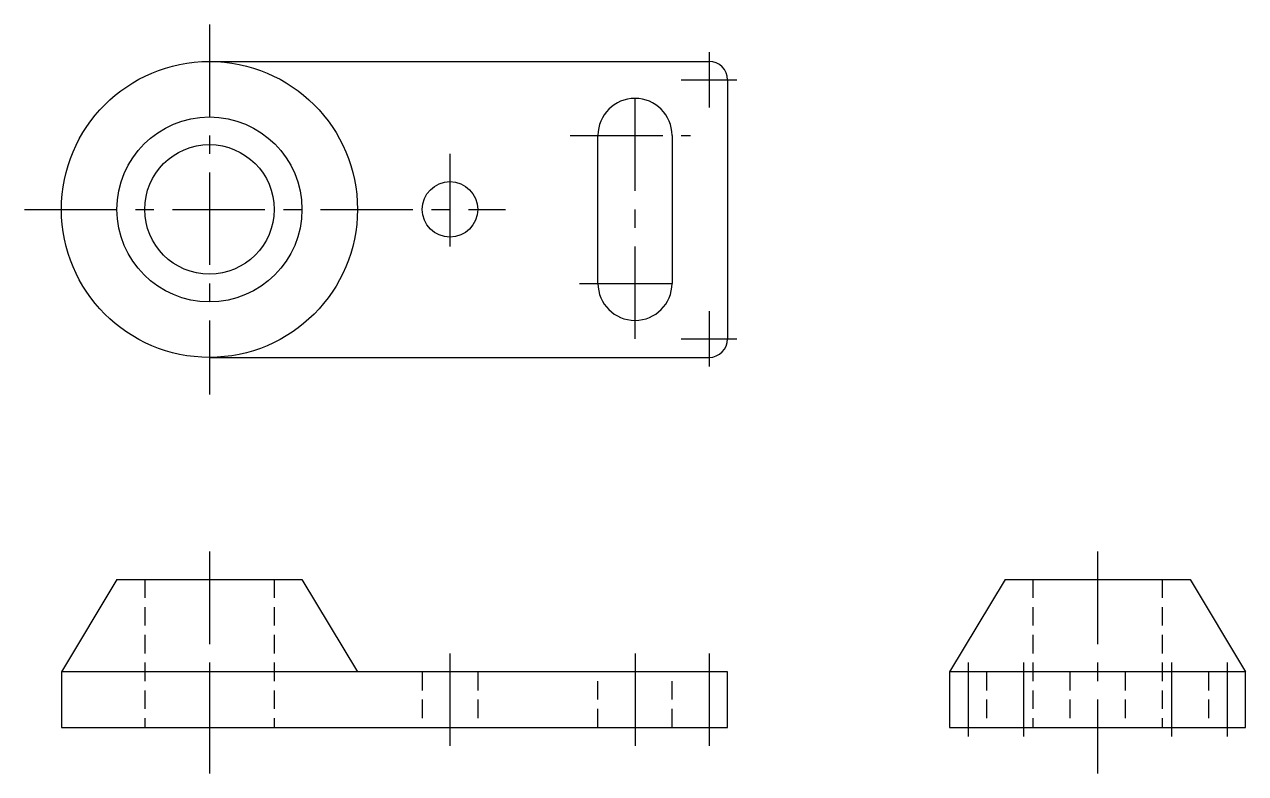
# Model space of a CAD drawing. Header units: inches. Extents: x 4.5 to 21, y 8.4 to 18.5.
import ezdxf

# ---------------------------------------------------------------- set-up
doc = ezdxf.new("R2010")
doc.units = ezdxf.units.IN
doc.header["$MEASUREMENT"] = 0
doc.linetypes.add('CENTER', pattern=[2, 1.25, -0.25, 0.25, -0.25])
doc.linetypes.add('HIDDEN', pattern=[0.375, 0.25, -0.125])
for name, color, linetype in [('Center Line', 3, 'CENTER'), ('Hidden Lines', 2, 'HIDDEN'), ('Visible Lines', 1, 'Continuous')]:
    doc.layers.add(name, color=color, linetype=linetype)

msp = doc.modelspace()

# ---------------------------------------------------------------- linework, layer by layer
at = {"layer": 'Center Line'}
for p, q in [((7, 18.5), (7, 13.5)), ((13.75, 18.125), (13.75, 17.375)), ((12.75, 14.25), (12.75, 17.75)), ((13.375, 17.75), (14.125, 17.75)), ((13.75, 17.5), (13.75, 17.5)), ((11.875, 17), (13.5, 17)), ((10.25, 16.75), (10.25, 15.25)), ((4.5, 16), (11, 16)), ((12, 15), (13.5, 15)), ((13.75, 14.625), (13.75, 13.875)), ((13.375, 14.25), (14.125, 14.25)), ((7, 11.375), (7, 8.375)), ((19, 11.375), (19, 8.375)), ((10.25, 10), (10.25, 8.75)), ((12.75, 10), (12.75, 8.75)), ((13.75, 10), (13.75, 8.75)), ((17.25, 9.875), (17.25, 8.875)), ((18, 9.875), (18, 8.875)), ((20, 9.875), (20, 8.875)), ((20.75, 9.875), (20.75, 8.875))]:
    msp.add_line(p, q, dxfattribs=at)
at = {"layer": 'Hidden Lines'}
for p, q in [((6.125, 11), (6.125, 9)), ((7.875, 11), (7.875, 9)), ((18.125, 11), (18.125, 9)), ((19.875, 11), (19.875, 9)), ((9.875, 9.75), (9.875, 9)), ((10.625, 9.75), (10.625, 9)), ((12.25, 9), (12.25, 9.75)), ((13.25, 9), (13.25, 9.75)), ((17.5, 9.75), (17.5, 9)), ((18.625, 9.75), (18.625, 9)), ((19.375, 9.75), (19.375, 9)), ((20.5, 9.75), (20.5, 9))]:
    msp.add_line(p, q, dxfattribs=at)
at = {"layer": 'Visible Lines'}
for p, q in [((7, 18), (13.75, 18)), ((14, 17.75), (14, 14.25)), ((12.25, 15), (12.25, 17)), ((13.25, 17), (13.25, 15)), ((7, 14), (13.75, 14)), ((5.75, 11), (5, 9.75)), ((5.75, 11), (8.25, 11)), ((8.25, 11), (9, 9.75)), ((17.75, 11), (17, 9.75)), ((17.75, 11), (20.25, 11)), ((20.25, 11), (21, 9.75)), ((14, 9.75), (5, 9.75)), ((5, 9.75), (5, 9)), ((7, 9.75), (7, 9)), ((13.75, 9.75), (13.75, 9)), ((14, 9), (14, 9.75)), ((21, 9.75), (17, 9.75)), ((17, 9.75), (17, 9)), ((17.25, 9.75), (17.25, 9)), ((20.75, 9.75), (20.75, 9)), ((21, 9), (21, 9.75)), ((5, 9), (14, 9)), ((17, 9), (21, 9))]:
    msp.add_line(p, q, dxfattribs=at)
for centre, radius in [((7, 16), 2), ((7, 16), 1.25), ((7, 16), 0.875), ((10.25, 16), 0.375)]:
    msp.add_circle(centre, radius, dxfattribs=at)
for centre, radius, start, end in [((13.75, 17.75), 0.25, 0, 90), ((12.75, 17), 0.5, 0, 180), ((12.75, 15), 0.5, 180, 0), ((13.75, 14.25), 0.25, 270, 0)]:
    msp.add_arc(centre, radius, start, end, dxfattribs=at)

doc.saveas('drawing.dxf')
